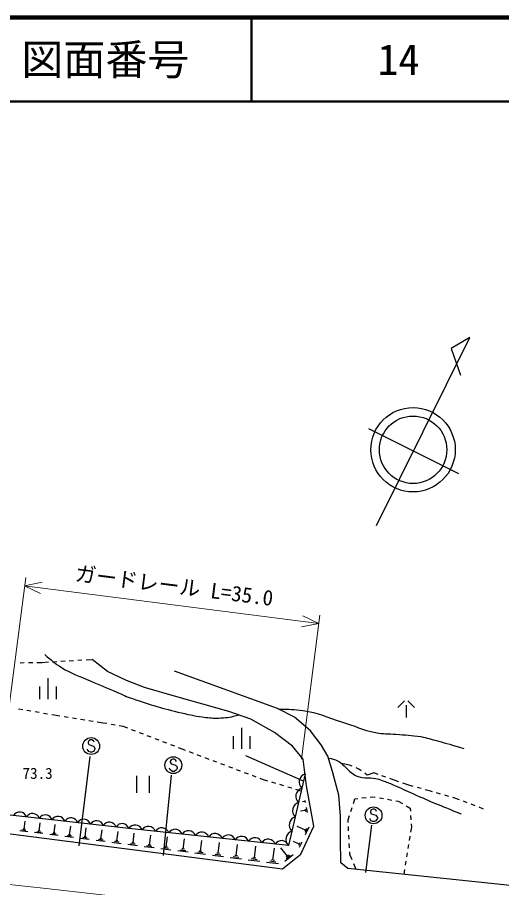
# Model space of a CAD drawing. Units: millimetres, scale not verified. Extents: x 40000 to 680000, y 20000 to 380000.
# Drawn here: x 516149 to 573764, y 276544 to 380000 of the extents above; entities that cross this region are included whole.
import ezdxf
from ezdxf.enums import TextEntityAlignment as Align

# ---------------------------------------------------------------- set-up
doc = ezdxf.new("R2010")
doc.units = ezdxf.units.MM
doc.header["$LTSCALE"] = 1000
doc.linetypes.add('CHAIN', pattern=[18.5, 12, -1.5, 3.5, -1.5])
for name, color, linetype, lineweight in [('M-BGD', 7, 'Continuous', 25), ('M-BMK', 2, 'CHAIN', 13), ('M-STR-HTXT', 7, 'Continuous', 13), ('M-STR-STRC', 7, 'Continuous', 25), ('M-TTL', 2, 'Continuous', 140), ('M-TTL-LINE', 7, 'Continuous', 50)]:
    doc.layers.add(name, color=color, linetype=linetype, lineweight=lineweight)
doc.layers.add('M-TTL-TXT', color=7, linetype='Continuous')
doc.styles.add('ＭＳ ゴシック', font='')
doc.styles.get('ＭＳ ゴシック').set_extended_font_data('MS Gothic')

msp = doc.modelspace()

# ---------------------------------------------------------------- linework, layer by layer
at = {"layer": 'M-BGD'}
for p, q in [((558863, 319574), (569992, 341961)), ((569992, 341961), (567758, 340632)), ((567758, 340632), (568858, 337462)), ((557937, 331143), (568619, 325791)), ((516471, 303279), (516971, 303287)), ((517471, 303296), (517970, 303305)), ((518470, 303314), (519101, 303325)), ((519101, 303325), (519832, 303368)), ((520332, 303398), (520831, 303428)), ((521330, 303457), (521829, 303487)), ((522328, 303517), (522827, 303547)), ((523326, 303577), (523825, 303606)), ((524324, 303636), (525055, 303680)), ((519776, 301453), (519776, 298953)), ((518776, 300453), (518776, 298953)), ((520776, 300453), (520776, 298953)), ((562217, 298751), (561417, 297951)), ((562417, 298251), (562417, 296751)), ((562617, 298751), (563417, 297951)), ((516778, 297672), (516284, 297755)), ((517764, 297507), (517271, 297590)), ((518750, 297342), (518257, 297425)), ((519736, 297177), (519243, 297260)), ((520513, 297048), (520230, 297095)), ((521209, 296936), (520513, 297048)), ((522197, 296777), (521703, 296856)), ((523184, 296619), (522690, 296698)), ((524171, 296460), (523678, 296539)), ((525159, 296301), (524665, 296381)), ((526349, 296110), (525652, 296222)), ((526797, 296035), (526349, 296110)), ((527783, 295869), (527290, 295952)), ((528724, 295710), (528276, 295786)), ((529272, 295499), (528724, 295710)), ((530205, 295139), (529738, 295319)), ((531138, 294779), (530671, 294959)), ((542806, 295547), (542806, 293047)), ((532071, 294419), (531604, 294599)), ((533004, 294059), (532537, 294239)), ((533937, 293700), (533470, 293880)), ((541806, 294547), (541806, 293047)), ((543806, 294547), (543806, 293047)), ((534870, 293340), (534403, 293520)), ((535885, 292948), (535336, 293160)), ((536151, 292848), (535885, 292948)), ((537087, 292495), (536619, 292672)), ((538023, 292143), (537555, 292319)), ((538959, 291791), (538491, 291967)), ((550181, 289209), (543348, 292192)), ((550556, 288645), (550156, 291794)), ((539894, 291438), (539427, 291614)), ((540830, 291086), (540362, 291262)), ((541766, 290733), (541298, 290909)), ((555668, 291108), (554718, 291308)), ((555996, 290966), (555668, 291108)), ((556784, 290625), (556455, 290768)), ((530330, 289814), (530330, 287814)), ((531830, 289814), (531830, 287814)), ((542702, 290381), (542234, 290557)), ((543638, 290028), (543170, 290204)), ((544574, 289676), (544106, 289852)), ((557072, 290420), (556784, 290625)), ((557767, 289925), (557479, 290130)), ((558567, 290175), (557767, 289925)), ((559060, 290001), (558567, 290175)), ((560003, 289667), (559531, 289834)), ((545308, 289399), (545041, 289499)), ((545931, 289213), (545308, 289399)), ((546889, 288926), (546410, 289070)), ((547847, 288640), (547368, 288783)), ((560967, 289325), (560474, 289500)), ((561555, 289123), (560967, 289325)), ((562616, 288759), (562028, 288961)), ((563237, 288582), (562616, 288759)), ((548805, 288354), (548326, 288497)), ((549907, 288024), (549284, 288210)), ((564198, 288307), (563717, 288444)), ((565299, 287992), (564679, 288170)), ((565548, 287924), (565299, 287992)), ((566512, 287659), (566030, 287791)), ((550381, 286781), (550078, 286727)), ((550359, 286902), (550402, 286660)), ((556139, 286561), (556318, 287113)), ((556318, 287113), (556638, 287146)), ((557135, 287196), (557633, 287247)), ((558130, 287297), (558451, 287330)), ((558451, 287330), (558725, 287284)), ((559219, 287203), (559712, 287121)), ((560205, 287039), (560698, 286957)), ((561192, 286876), (561467, 286830)), ((561467, 286830), (561960, 286534)), ((567476, 287394), (566994, 287526)), ((568207, 287193), (567958, 287261)), ((568746, 286985), (568207, 287193)), ((569680, 286626), (569213, 286806)), ((550416, 285725), (549822, 285619)), ((550390, 285873), (550443, 285576)), ((550512, 286048), (550618, 285454)), ((555833, 285609), (555986, 286085)), ((562389, 286277), (562883, 285980)), ((562883, 285980), (562908, 285612)), ((570613, 286267), (570146, 286447)), ((571619, 285880), (571080, 286088)), ((555501, 284581), (555679, 285133)), ((555515, 284287), (555501, 284581)), ((562941, 285113), (562975, 284614)), ((517066, 283474), (516824, 283505)), ((516945, 283490), (517069, 284456)), ((518728, 283267), (518855, 284255)), ((520533, 283041), (520663, 284051)), ((522361, 282812), (522493, 283845)), ((524211, 282580), (524347, 283636)), ((550362, 283392), (549436, 283821)), ((550416, 283508), (550309, 283276)), ((550585, 283570), (550371, 283107)), ((550808, 283748), (550380, 282822)), ((555564, 283288), (555540, 283788)), ((563033, 283747), (562935, 283148)), ((563008, 284116), (563033, 283747)), ((517397, 283186), (516431, 283310)), ((517171, 283338), (516688, 283400)), ((519190, 282956), (518202, 283083)), ((518959, 283111), (518465, 283175)), ((518851, 283251), (518604, 283282)), ((521006, 282723), (519995, 282853)), ((520769, 282882), (520264, 282947)), ((520659, 283024), (520407, 283057)), ((522844, 282487), (521811, 282620)), ((522602, 282649), (522086, 282716)), ((522490, 282795), (522231, 282828)), ((524458, 282414), (523930, 282482)), ((524343, 282563), (524079, 282597)), ((526085, 282345), (526223, 283425)), ((527982, 282108), (528124, 283211)), ((529907, 281868), (530052, 282998)), ((531865, 281625), (532014, 282788)), ((533857, 281378), (534011, 282575)), ((555613, 282290), (555589, 282789)), ((562855, 282655), (562774, 282161)), ((524705, 282248), (523649, 282384)), ((526590, 282006), (525510, 282145)), ((526337, 282176), (525798, 282245)), ((526220, 282328), (525950, 282363)), ((528498, 281761), (527395, 281903)), ((528240, 281934), (527689, 282005)), ((528120, 282090), (527844, 282125)), ((530435, 281512), (529305, 281658)), ((530171, 281690), (529606, 281763)), ((530048, 281849), (529765, 281886)), ((532409, 281259), (531246, 281408)), ((532137, 281442), (531555, 281517)), ((532010, 281606), (531719, 281643)), ((535884, 281126), (536042, 282358)), ((537946, 280870), (538109, 282138)), ((540045, 280610), (540212, 281914)), ((542179, 280345), (542351, 281685)), ((544351, 280076), (544528, 281453)), ((549667, 281708), (549017, 282009)), ((549742, 281870), (549592, 281545)), ((549980, 281958), (549679, 281308)), ((555662, 281291), (555638, 281790)), ((562694, 281668), (562613, 281174)), ((534418, 281001), (533220, 281155)), ((534137, 281189), (533539, 281266)), ((534007, 281358), (533707, 281397)), ((536461, 280739), (535228, 280897)), ((536172, 280932), (535556, 281012)), ((536038, 281106), (535730, 281146)), ((538540, 280472), (537272, 280635)), ((538243, 280671), (537609, 280753)), ((538105, 280850), (537788, 280891)), ((540655, 280201), (539351, 280368)), ((540350, 280405), (539698, 280489)), ((540208, 280589), (539882, 280631)), ((542347, 280324), (542012, 280367)), ((546561, 279802), (546742, 281217)), ((548274, 280289), (547481, 281283)), ((548969, 280437), (547975, 279645)), ((548398, 280388), (548149, 280190)), ((555701, 280498), (555687, 280791)), ((555990, 279826), (555701, 280498)), ((562533, 280681), (562453, 280187)), ((542806, 279924), (541466, 280096)), ((542493, 280135), (541823, 280221)), ((544996, 279643), (543618, 279820)), ((544673, 279860), (543985, 279948)), ((544523, 280054), (544179, 280098)), ((547223, 279357), (545808, 279539)), ((546892, 279580), (546184, 279670)), ((546738, 279779), (546384, 279825)), ((548621, 280363), (548124, 279967)), ((556475, 278694), (556187, 279366)), ((562372, 279694), (562292, 279200)), ((562211, 278707), (562113, 278108))]:
    msp.add_line(p, q, dxfattribs=at)
for points in [[(550156, 291794), (548864, 293350), (546747, 294967), (543931, 296583), (541315, 297466), (535129, 299206), (531279, 300322), (529138, 301180), (526855, 302247), (525055, 303680)], [(574780, 276789), (555451, 278801), (554651, 279501), (554601, 282250), (554601, 285050), (554389, 287537), (553639, 290336), (553089, 292161), (552277, 293523), (551027, 295198), (549127, 296798), (547090, 297835), (534842, 302284)], [(550377, 290056), (548407, 281542), (529412, 283569), (500473, 286829), (481892, 289016), (480458, 289184)], [(480403, 287395), (515338, 282947), (547707, 278791), (549860, 280509), (551410, 283858), (550556, 288645)]]:
    msp.add_lwpolyline(points, dxfattribs=at)
for radius in [5016, 4013]:
    msp.add_circle((563229, 328598), radius, dxfattribs=at)
for centre, radius, start, end in [((550680, 289088), 1014, 107.4154, 226.52193), ((550286, 287386), 1014, 107.4154, 226.52193), ((549892, 285683), 1014, 107.4154, 226.52193), ((516428, 284692), 837, 17.32899, 149.81443), ((517951, 284520), 837, 17.32899, 149.81443), ((519474, 284349), 837, 17.32899, 149.81443), ((520997, 284177), 837, 17.32899, 149.81443), ((522520, 284006), 837, 17.32899, 149.81443), ((524043, 283834), 837, 17.32899, 149.81443), ((549498, 283980), 1014, 107.4154, 226.52193), ((525567, 283662), 837, 17.32899, 149.81443), ((527090, 283491), 837, 17.32899, 149.81443), ((528613, 283319), 837, 17.32899, 149.81443), ((530163, 283103), 884, 19.63558, 148.18355), ((531746, 282934), 884, 19.63558, 148.18355), ((533329, 282765), 884, 19.63558, 148.18355), ((534911, 282596), 884, 19.63558, 148.18355), ((536494, 282427), 884, 19.63558, 148.18355), ((538077, 282258), 884, 19.63558, 148.18355), ((539660, 282090), 884, 19.63558, 148.18355), ((541243, 281921), 884, 19.63558, 148.18355), ((542826, 281752), 884, 19.63558, 148.18355), ((544409, 281583), 884, 19.63558, 148.18355), ((549104, 282277), 1014, 107.4154, 226.52193), ((545992, 281414), 884, 19.63558, 148.18355), ((547574, 281245), 884, 19.63558, 148.18355)]:
    msp.add_arc(centre, radius, start, end, dxfattribs=at)
for points, knots in [([(519409, 304243), (520259, 303487), (520570, 303254), (521386, 302721), (522623, 301913), (523469, 301732), (524819, 301132), (526047, 300587), (526748, 300312), (527985, 299788), (528705, 299483), (529087, 299255), (529829, 299008), (532087, 298256), (533363, 297855), (535681, 297316), (536794, 297057), (537422, 296914), (538557, 296776), (539259, 296691), (539661, 296674), (540367, 296710), (541210, 296752), (541533, 296840), (542497, 297067)], [0, 0, 0, 0, 1, 1, 1, 2, 2, 2, 3, 3, 3, 4, 4, 4, 5, 5, 5, 6, 6, 6, 7, 7, 7, 8, 8, 8, 8]), ([(547273, 297742), (548574, 297765), (549019, 297727), (550127, 297585), (551982, 297348), (552936, 296794), (554726, 296252), (556320, 295769), (557157, 295283), (558792, 294969), (559712, 294792), (560250, 294857), (561183, 294777), (562343, 294678), (563000, 294679), (564149, 294494), (564940, 294367), (565359, 294184), (566132, 293977), (567361, 293649), (567750, 293532), (569265, 293094)], [0, 0, 0, 0, 1, 1, 1, 2, 2, 2, 3, 3, 3, 4, 4, 4, 5, 5, 5, 6, 6, 6, 7, 7, 7, 7]), ([(553155, 291941), (553648, 291858), (553859, 291831), (554252, 291620), (554597, 291435), (554744, 291257), (555044, 291005), (555400, 290707), (555539, 290466), (555918, 290198), (556204, 289996), (556350, 289828), (556688, 289739), (557473, 289531), (557954, 289651), (558755, 289517), (559076, 289463), (559246, 289385), (559554, 289280), (560079, 289100), (560367, 288980), (560876, 288760), (561818, 288354), (562333, 288098), (563270, 287683), (565467, 286710), (566190, 286430), (568942, 285300)], [0, 0, 0, 0, 1, 1, 1, 2, 2, 2, 3, 3, 3, 4, 4, 4, 5, 5, 5, 6, 6, 6, 7, 7, 7, 8, 8, 8, 9, 9, 9, 9])]:
    msp.add_open_spline(points, degree=3, knots=knots, dxfattribs=at)
at = {"layer": 'M-BMK'}
msp.add_lwpolyline([(473135, 281493), (496411, 278933), (519207, 276483), (541703, 273950), (563982, 271484), (570996, 270813)], dxfattribs=at)
at = {"layer": 'M-STR-HTXT'}
for p, q in [((514948, 296303), (517139, 313423)), ((517012, 312431), (519080, 312839)), ((517012, 312431), (552028, 307951)), ((517012, 312431), (518911, 311516)), ((549965, 291823), (552155, 308943)), ((552028, 307951), (550129, 308866)), ((552028, 307951), (549960, 307544))]:
    msp.add_line(p, q, dxfattribs=at)
at = {"layer": 'M-STR-STRC'}
for p, q in [((524649, 294006), (524558, 293824)), ((524558, 293824), (524558, 293733)), ((524831, 294097), (524649, 294006)), ((525012, 294097), (524831, 294097)), ((525194, 294006), (525012, 294097)), ((525285, 293824), (525194, 294006)), ((524558, 292824), (524467, 293006)), ((524558, 293733), (524649, 293551)), ((524649, 292733), (524558, 292824)), ((524649, 293551), (525194, 293369)), ((525194, 293369), (525285, 293279)), ((525285, 292824), (525194, 292733)), ((525285, 293279), (525376, 293097)), ((525376, 293006), (525285, 292824)), ((525376, 293097), (525376, 293006)), ((523516, 281523), (524806, 292131)), ((524831, 292642), (524649, 292733)), ((525012, 292642), (524831, 292642)), ((525194, 292733), (525012, 292642)), ((534616, 291819), (534435, 291728)), ((534798, 291819), (534616, 291819)), ((534980, 291728), (534798, 291819)), ((534344, 290546), (534253, 290728)), ((534435, 291728), (534344, 291546)), ((534344, 291546), (534344, 291455)), ((534344, 291455), (534435, 291274)), ((534435, 291274), (534980, 291092)), ((535071, 291546), (534980, 291728)), ((534980, 291092), (535071, 291001)), ((535071, 291001), (535162, 290819)), ((535162, 290728), (535071, 290546)), ((535162, 290819), (535162, 290728)), ((534448, 289905), (533514, 280373)), ((534435, 290455), (534344, 290546)), ((534616, 290364), (534435, 290455)), ((534798, 290364), (534616, 290364)), ((534980, 290455), (534798, 290364)), ((535071, 290546), (534980, 290455)), ((558259, 285774), (558168, 285592)), ((558168, 285592), (558168, 285501)), ((558441, 285865), (558259, 285774)), ((558623, 285865), (558441, 285865)), ((558804, 285774), (558623, 285865)), ((558895, 285592), (558804, 285774)), ((558168, 284592), (558077, 284774)), ((558168, 285501), (558259, 285319)), ((558259, 284501), (558168, 284592)), ((558259, 285319), (558804, 285137)), ((558804, 285137), (558895, 285046)), ((558895, 284592), (558804, 284501)), ((558895, 285046), (558986, 284865)), ((558986, 284774), (558895, 284592)), ((558986, 284865), (558986, 284774)), ((557623, 278340), (558339, 283956)), ((558441, 284410), (558259, 284501)), ((558623, 284410), (558441, 284410)), ((558804, 284501), (558623, 284410))]:
    msp.add_line(p, q, dxfattribs=at)
for centre in [(524922, 293369), (534707, 291092), (558532, 285137)]:
    msp.add_circle(centre, 1000, dxfattribs=at)
at = {"layer": 'M-TTL'}
msp.add_line((680000, 380000), (40000, 380000), dxfattribs=at)
at = {"layer": 'M-TTL-LINE'}
for p, q in [((543997, 380000), (543997, 370000)), ((40000, 370000), (680000, 370000))]:
    msp.add_line(p, q, dxfattribs=at)

# ---------------------------------------------------------------- texts
at = {"layer": 'M-BGD', "style": 'ＭＳ ゴシック'}
msp.add_text('73.3', height=1320, dxfattribs=at).set_placement((516757, 289073), align=Align.BOTTOM_LEFT)
at = {"layer": 'M-STR-HTXT', "style": 'ＭＳ ゴシック'}
msp.add_text('ガードレール L=35.0', height=1833, rotation=352.71, dxfattribs=at).set_placement((534621, 310985), align=Align.BOTTOM_CENTER)
at = {"layer": 'M-TTL-TXT', "style": 'ＭＳ ゴシック'}
for s, p in [('図面番号', (526622, 375000)), ('14', (561497, 375000))]:
    msp.add_text(s, height=3666, dxfattribs=at).set_placement(p, align=Align.MIDDLE_CENTER)

doc.saveas('drawing.dxf')
